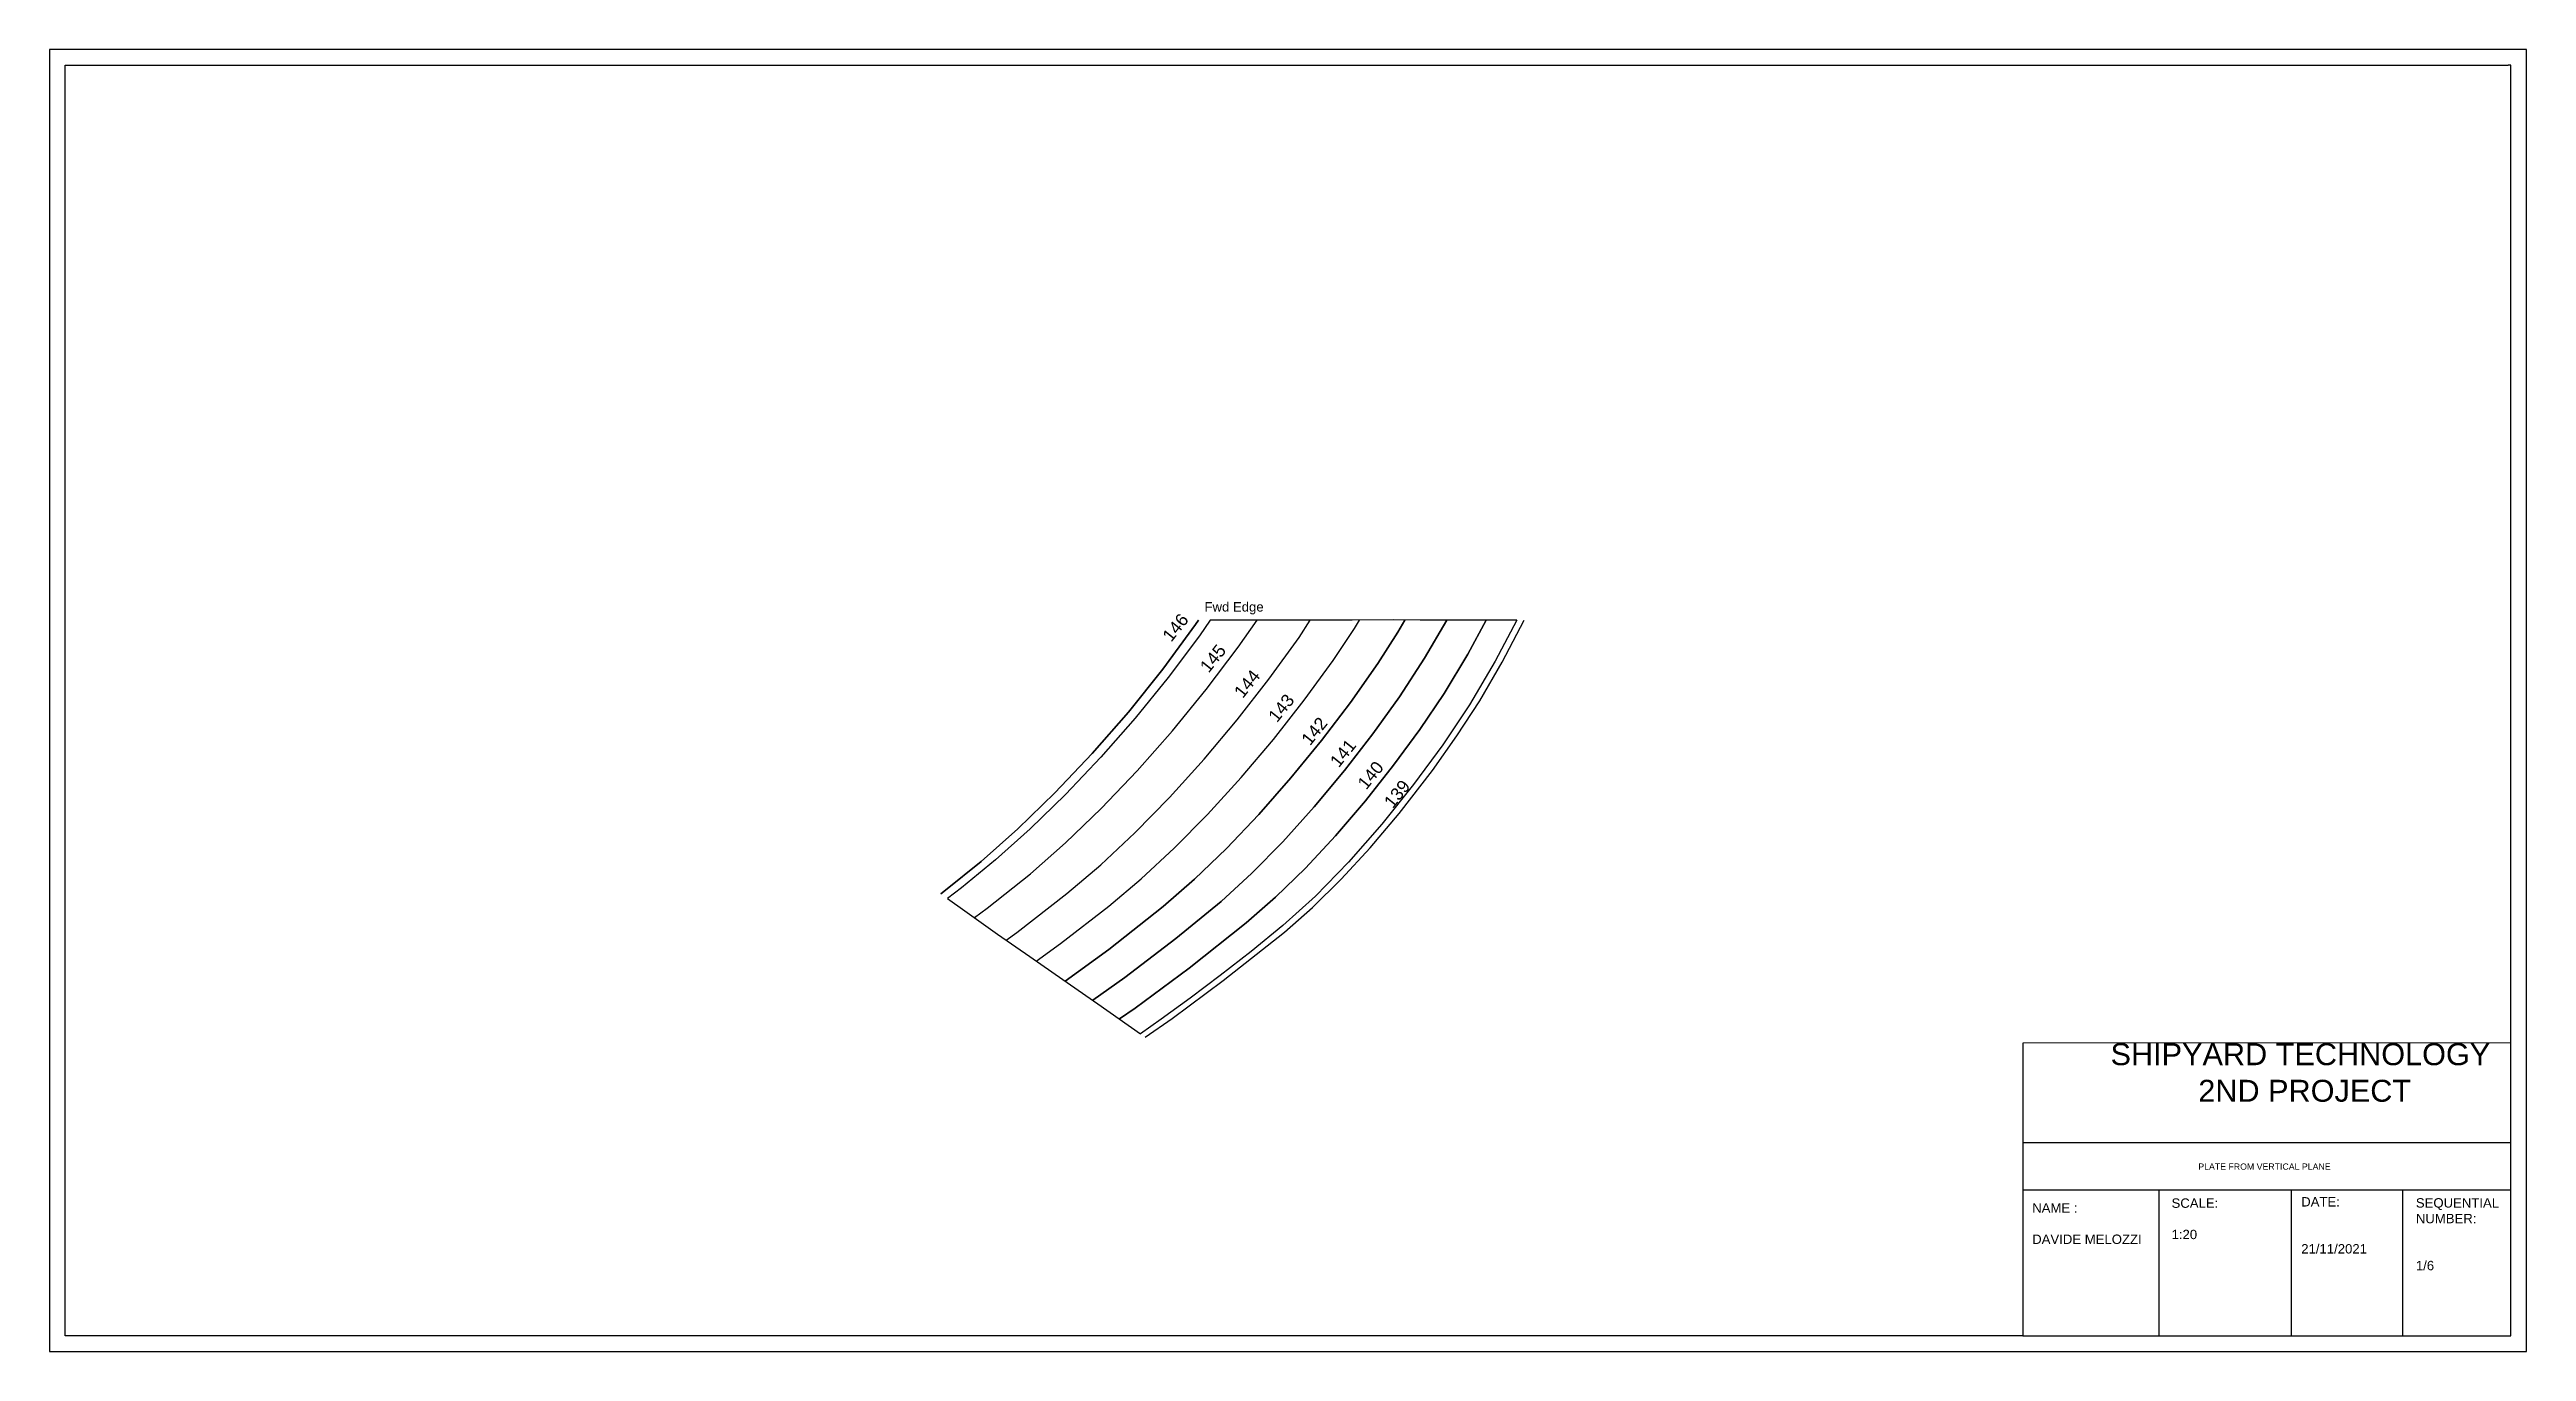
# Model space of a CAD drawing. Header units: inches. Extents: x -1600 to 6304, y -984 to 3172.
import ezdxf

# ---------------------------------------------------------------- set-up
doc = ezdxf.new("R2010")
doc.units = ezdxf.units.IN
doc.header["$MEASUREMENT"] = 0
doc.layers.add('Frames[139-146]', color=7, linetype='Continuous')
doc.layers.add('Plate', color=1, linetype='Continuous')
doc.styles.get("Standard").update_dxf_attribs({"font": 'Arial.ttf'})

msp = doc.modelspace()

# ---------------------------------------------------------------- linework, layer by layer
for p, q in [((-1549.6, 3172.2), (-1599.6, 3172.2)), ((-1599.6, 3172.2), (-1599.6, -933.5)), ((6304.5, 3172.2), (-1549.6, 3172.2)), ((6304.5, 3122.2), (6304.5, 3172.2)), ((-1549.6, -933.5), (-1549.6, 3122.2)), ((-1549.6, 3122.2), (6246.4, 3122.2)), ((6254.5, 3122.2), (6246.4, 3122.2)), ((6254.5, -933.5), (6254.5, 3122.2)), ((6304.5, -933.5), (6304.5, 3122.2)), ((6254.5, 1.5), (4697.3, 0.3)), ((4697.3, 0.3), (4697.3, -933.5)), ((6254.5, -933.5), (6254.5, 1.5)), ((4697.3, -316.7), (6254.5, -316.7)), ((4697.3, -468), (6254.5, -468)), ((5131.5, -468), (5131.5, -933.5)), ((5553.9, -468), (5553.9, -933.5)), ((5909.2, -468), (5909.2, -933.5)), ((-1599.6, -933.5), (-1599.6, -983.5)), ((4697.3, -933.5), (-1549.6, -933.5)), ((4697.3, -933.5), (6254.5, -933.5)), ((6304.5, -983.5), (6304.5, -933.5)), ((-1599.6, -983.5), (6304.5, -983.5))]:
    msp.add_line(p, q)
at = {"layer": 'Frames[139-146]'}
for points in [[(2066.7, 1350.5), (2057.6, 1336.7), (1953, 1194.7), (1843.1, 1057.6), (1728, 925.7), (1608.9, 800.1), (1490.4, 684.9), (1373.7, 580.9), (1259.6, 488.7), (1244.5, 477.4), (1259.6, 488.7), (1373.7, 580.9), (1490.4, 684.9), (1608.9, 800.1), (1728, 925.7), (1843.1, 1057.6), (1953, 1194.7), (2057.6, 1336.7)], [(2725.1, 1351.2), (2702.4, 1312.3), (2638.7, 1212.2), (2551.8, 1088.2), (2459.6, 966.7), (2362, 847.1), (2259.5, 730.2), (2156.6, 621.9), (2054.5, 524.1), (1953.6, 436.9), (1780.2, 300.1), (1641.5, 198.7), (1780.2, 300.1), (1953.6, 436.9), (2054.5, 524.1), (2156.6, 621.9), (2259.5, 730.2), (2362, 847.1), (2459.6, 966.7), (2551.8, 1088.2), (2638.7, 1212.2), (2702.4, 1312.3)], [(2859.3, 1351.1), (2788.5, 1229.6), (2708, 1106), (2623.2, 987.6), (2532.5, 870.4), (2436, 754.7), (2336.2, 643.7), (2237.2, 543), (2139.2, 453.1), (1994.7, 334.9), (1831.5, 210.1), (1729.4, 137.5), (1831.5, 210.1), (1994.7, 334.9), (2139.2, 453.1), (2237.2, 543), (2336.2, 643.7), (2436, 754.7), (2532.5, 870.4), (2623.2, 987.6), (2708, 1106), (2788.5, 1229.6)], [(2985.2, 1351), (2925.9, 1242), (2850.4, 1117.1), (2772.7, 1001.8), (2689.1, 887.7), (2599.3, 774.3), (2503.8, 662.5), (2407.8, 559.2), (2312.8, 466.5), (2219.1, 384.8), (2037.2, 240.2), (1864.3, 112), (1814.5, 77.9), (1864.3, 112), (2037.2, 240.2), (2219.1, 384.8), (2312.8, 466.5), (2407.8, 559.2), (2503.8, 662.5), (2599.3, 774.3), (2689.1, 887.7), (2772.7, 1001.8), (2850.4, 1117.1), (2925.9, 1242)]]:
    msp.add_lwpolyline(points, close=True, dxfattribs=at)
for points in [[(1351.9, 401.3), (1392.3, 431.1), (1530.4, 541), (1642.5, 639.9), (1756.2, 749.8), (1871.2, 870.3), (1983.7, 997.6), (2091.3, 1129.2), (2193.9, 1265.1), (2253.6, 1351)], [(1392.3, 431.1), (1530.4, 541), (1642.5, 639.9), (1756.2, 749.8), (1871.2, 870.3), (1983.7, 997.6), (2091.3, 1129.2), (2193.9, 1265.1), (2253.6, 1351)], [(1452.8, 329.6), (1487, 354.1), (1647, 478.3), (1754.7, 570), (1863.8, 672.3), (1974.2, 785.2), (2084.4, 907.1), (2190.4, 1033), (2291.5, 1162.4), (2387.9, 1295.7), (2423.7, 1350.6)], [(1487, 354.1), (1487, 354.1), (1647, 478.3), (1754.7, 570), (1863.8, 672.3), (1974.2, 785.2), (2084.4, 907.1), (2190.4, 1033), (2291.5, 1162.4), (2387.9, 1295.7), (2423.7, 1350.6)], [(1549.1, 262.5), (1626.2, 318.2), (1780.4, 438), (1884.4, 525.1), (1989.7, 622.7), (2096, 730.7), (2202.8, 848.4), (2305.7, 970.4), (2403.7, 1095.1), (2496.6, 1222.3), (2564.2, 1323.7), (2580.7, 1350.8)], [(1549.1, 262.5), (1626.2, 318.2), (1780.4, 438), (1884.4, 525.1), (1989.7, 622.7), (2096, 730.7), (2202.8, 848.4), (2305.7, 970.4), (2403.7, 1095.1), (2496.6, 1222.3), (2564.2, 1323.7), (2580.7, 1350.8)], [(1897.1, 20), (1983, 79), (2146, 200.2), (2340.8, 355.2), (2430.6, 433.9), (2521.9, 523.7), (2614.5, 624.3), (2706.7, 733.4), (2813.5, 871.1), (2891.7, 981.5), (2964.3, 1093.8), (3035.7, 1216.9), (3106.2, 1351.3)], [(1897.1, 20), (1983, 79), (2146, 200.2), (2340.8, 355.2), (2430.6, 433.9), (2521.9, 523.7), (2614.5, 624.3), (2706.7, 733.4), (2813.5, 871.1), (2891.7, 981.5), (2964.3, 1093.8), (3035.7, 1216.9), (3106.2, 1351.3)]]:
    msp.add_lwpolyline(points, dxfattribs=at)
at = {"layer": 'Plate'}
for points in [[(2104.1, 1350.5), (2069.7, 1301.3), (1969.6, 1167.5), (1864.7, 1038.1), (1755.2, 913.4), (1642.2, 794.4), (1530, 684.9), (1419.4, 585.5), (1311, 496.8), (1265.7, 462.5)], [(3082.8, 1351.1), (3013.7, 1219.7), (2931.4, 1080.2), (2846.4, 952.6), (2753.4, 826.1), (2652.1, 700), (2545.3, 578.3), (2439.9, 470.3), (2336.1, 376.4), (2234.6, 293.7), (2136, 216.2), (2040.4, 143.8), (1948.1, 76.7), (1881.7, 30.6)], [(3082.8, 1351.1), (3022.4, 1350.8), (2903, 1351.3), (2774.6, 1350.7), (2690.1, 1351.6), (2556.9, 1350.6), (2438.6, 1350.5), (2326.1, 1351.1), (2214.8, 1350.9), (2104.1, 1350.5)], [(1265.7, 462.5), (1320.9, 423.5), (1425.4, 348.7), (1528.5, 276.8), (1634.3, 203.7), (1745.5, 126.3), (1881.7, 30.6)]]:
    msp.add_lwpolyline(points, dxfattribs=at)

# ---------------------------------------------------------------- texts
at = {"attachment_point": 1}
for s, width, heights, insert, char_height in [('^ISHIPYARD TECHNOLOGY\\P^I^I2ND PROJECT ', 1557.199, [317], (4697.3, 0.3), 70), ('\\P\\P^I^I^I^I^I^I^IPLATE FROM VERTICAL PLANE', 1557.199, [0], (4697.3, -316.7), 20), ('NAME :\\P\\PDAVIDE MELOZZI', 362.861, [0], (4727.3, -510.3), 30), ('SCALE:\\P\\P1:20', 350.084, [0], (5172, -495), 30), ('DATE:\\P\\P\\P21/11/2021', 299.124, [0], (5585.8, -490.8), 30), ('SEQUENTIAL\\PNUMBER:\\P\\P\\P1/6', 282.032, [0], (5951.6, -494.2), 30)]:
    msp.add_mtext_dynamic_manual_height_columns(s, width=width, gutter_width=1, heights=heights, dxfattribs=dict(at, insert=insert, char_height=char_height))
at = {"layer": 'Frames[139-146]', "linetype": 'Continuous'}
for s, p in [('146', (1979.6, 1278.5, 44161.3)), ('145', (2099.2, 1180, 44161.3)), ('144', (2208.2, 1099.1, 44161.3)), ('143', (2317.3, 1021.7, 44161.3)), ('142', (2422.9, 947.9, 44161.3)), ('141', (2514.3, 877.5, 44161.3)), ('140', (2602.3, 807.2, 44161.3)), ('139', (2686.7, 747.4, 44161.3))]:
    msp.add_text(s, height=40, rotation=51.25929, dxfattribs=at).set_placement(p)
at = {"layer": 'Frames[139-146]', "insert": (2086, 1408.3), "char_height": 30, "attachment_point": 1}
msp.add_mtext_dynamic_manual_height_columns('Fwd Edge', width=197.316, gutter_width=12.5, heights=[40.3], dxfattribs=at)

doc.saveas('drawing.dxf')
